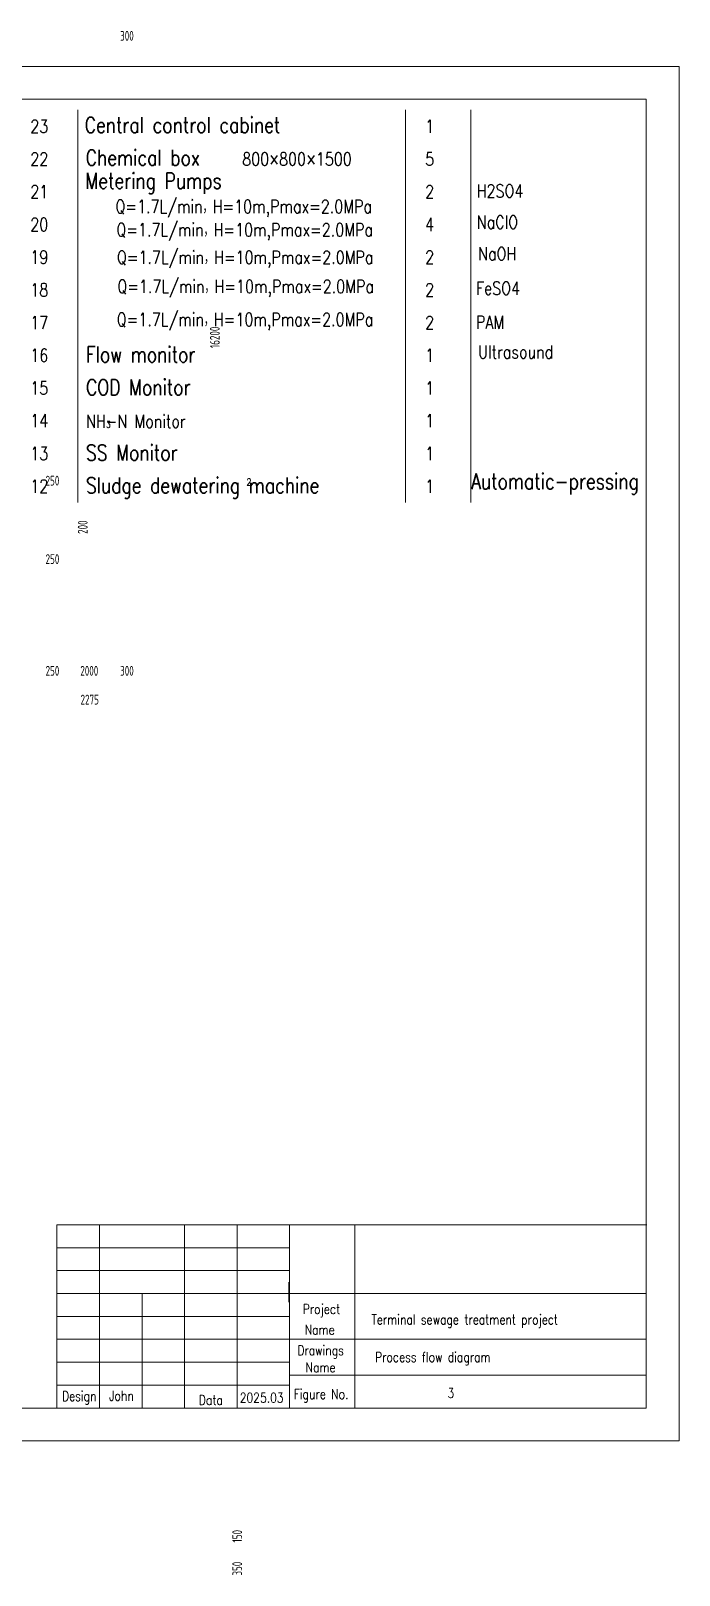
# Model space of a CAD drawing. Extents: x 838828 to 1489448, y 610351 to 848160.
# Drawn here: x 991610 to 1011404, y 703067 to 750264 of the extents above; entities that cross this region are included whole.
import ezdxf
from ezdxf.enums import TextEntityAlignment as Align

# ---------------------------------------------------------------- set-up
doc = ezdxf.new("R2010")
doc.units = 0
doc.header["$LTSCALE"] = 1000
doc.header["$MEASUREMENT"] = 0
doc.layers.get('0').update_dxf_attribs({"linetype": 'CONTINUOUS', "lineweight": 13})
doc.layers.add('HATCH', color=8, linetype='CONTINUOUS', lineweight=13)
doc.layers.add('标注', color=8, linetype='CONTINUOUS', lineweight=13)
doc.layers.add('TQ', color=7, linetype='CONTINUOUS')
doc.layers.add('我的标注', color=8, linetype='CONTINUOUS')
doc.styles.add('HZ', font='romans.shx', dxfattribs={"width": 0.7, "bigfont": 'gbcbig.shx'})
doc.styles.add('TSSD_DIMENSION', font='tssdeng.shx', dxfattribs={"width": 0.7, "bigfont": 'tssdchn.shx'})

msp = doc.modelspace()

# ---------------------------------------------------------------- linework, layer by layer
at = {"linetype": 'Continuous'}
for p, q in [((1011404, 749174), (952004, 749174)), ((1011404, 707174), (1011404, 749174)), ((1010404, 748174), (954504, 748174)), ((1010404, 708174), (1010404, 748174)), ((952004, 707174), (1011404, 707174))]:
    msp.add_line(p, q, dxfattribs=at)
for p, q in [((992404, 708174), (992404, 713774)), ((992404, 713774), (1010404, 713774)), ((992415, 713774), (1010415, 713774)), ((993704, 708174), (993704, 713774)), ((996304, 708174), (996304, 713774)), ((997904, 708174), (997904, 713774)), ((999504, 708174), (999504, 713774)), ((1001504, 708174), (1001504, 713774)), ((992404, 713074), (999504, 713074)), ((992404, 712374), (999504, 712374)), ((999486, 711407), (999486, 712020)), ((992404, 711674), (1010404, 711674)), ((995004, 708174), (995004, 711674)), ((999086, 711675), (999741, 711675)), ((992404, 710974), (999504, 710974)), ((992404, 710274), (999504, 710274)), ((999504, 710274), (1010404, 710274)), ((992404, 709574), (999504, 709574)), ((999504, 709174), (1010404, 709174)), ((992404, 708874), (999504, 708874)), ((954504, 708174), (1010404, 708174))]:
    msp.add_line(p, q)
at = {"layer": 'HATCH'}
for p, q in [((993045, 735855), (993045, 747855)), ((1003045, 735855), (1003045, 747855)), ((1005045, 735855), (1005045, 747855))]:
    msp.add_line(p, q, dxfattribs=at)
at = {"layer": 'HATCH', "ltscale": 0.001}
msp.add_line((1010404, 713774), (1010404, 708174), dxfattribs=at)

# ---------------------------------------------------------------- texts
at = {"style": 'HZ', "width": 0.8}
for s, p in [('Project', (1000481, 711048)), ('Name', (1000430, 710417)), ('Drawings', (1000456, 709787)), ('Name', (1000456, 709268)), ('Design', (993087, 708387)), ('John', (994376, 708398)), ('Data', (997106, 708267)), ('2025.03', (998658, 708339)), ('Figure No.', (1000473, 708448))]:
    msp.add_text(s, height=300, dxfattribs=at).set_placement(p, align=Align.CENTER)
for s, p in [('Terminal sewage treatment project', (1002007, 710729)), ('Process flow diagram', (1002121, 709579)), ('3', (1004333, 708483))]:
    msp.add_text(s, height=300, dxfattribs=at).set_placement(p)
at = {"layer": 'TQ', "style": 'HZ', "width": 0.8}
for s, height, p in [('Central control cabinet', 480, (993255, 747148)), ('23', 400, (991592, 747148)), ('1', 400, (1003650, 747148)), ('22', 400, (991592, 746148)), ('Chemical box', 480, (993285, 746148)), ('800×800×1500', 400, (998063, 746148)), ('5', 400, (1003650, 746148)), ('Metering Pumps', 480, (993274, 745441)), ('21', 400, (991592, 745148)), ('2', 400, (1003650, 745148)), ('H2SO4', 400, (1005224, 745173)), ('Q=1.7L/min，H=10m,Pmax=2.0MPa', 400, (994194, 744697)), ('20', 400, (991592, 744148)), ('Q=1.7L/min，H=10m,Pmax=2.0MPa', 400, (994223, 743986)), ('4', 400, (1003650, 744148)), ('NaClO', 400, (1005227, 744217)), ('19', 400, (991592, 743148)), ('Q=1.7L/min，H=10m,Pmax=2.0MPa', 400, (994237, 743144)), ('2', 400, (1003650, 743148)), ('NaOH', 400, (1005268, 743253)), ('18', 400, (991592, 742148)), ('Q=1.7L/min，H=10m,Pmax=2.0MPa', 400, (994252, 742254)), ('2', 400, (1003650, 742148)), ('FeSO4', 400, (1005204, 742199)), ('17', 400, (991592, 741148)), ('Q=1.7L/min，H=10m,Pmax=2.0MPa', 400, (994233, 741244)), ('2', 400, (1003650, 741148)), ('PAM', 400, (1005199, 741158)), ('16', 400, (991592, 740148)), ('Flow monitor', 480, (993293, 740133)), ('1', 400, (1003650, 740148)), ('Ultrasound', 400, (1005268, 740253)), ('COD Monitor', 480, (993293, 739133)), ('15', 400, (991592, 739148)), ('1', 400, (1003650, 739148)), ('14', 400, (991592, 738148)), ('NH-N Monitor', 400, (993293, 738133)), ('3', 200, (993907, 738133)), ('1', 400, (1003650, 738148)), ('13', 400, (991592, 737148)), ('SS Monitor', 480, (993293, 737133)), ('1', 400, (1003650, 737148)), ('Automatic-pressing', 480, (1005057, 736259)), ('12', 400, (991592, 736148)), ('Sludge dewatering machine', 480, (993293, 736133)), ('2', 221, (998193, 736366)), ('1', 400, (1003650, 736148))]:
    msp.add_text(s, height=height, dxfattribs=at).set_placement(p)
at = {"layer": '我的标注', "color": 7, "linetype": 'Continuous', "ltscale": 0.001, "char_height": 300, "attachment_point": 5, "style": 'TSSD_DIMENSION'}
for s, insert in [('\\A1;300', (994543, 750113)), ('\\A1;250', (992268, 730706)), ('\\A1;2000', (993393, 730706)), ('\\A1;300', (994543, 730706)), ('\\A1;2275', (993406, 729826))]:
    msp.add_mtext(s, dxfattribs=dict(at, insert=insert))
at = {"layer": '我的标注', "color": 7, "linetype": 'Continuous', "ltscale": 0.001, "insert": (997227, 740897), "char_height": 300, "attachment_point": 5, "rotation": 90, "style": 'TSSD_DIMENSION'}
msp.add_mtext('\\A1;16200', dxfattribs=at)
at = {"layer": '标注', "color": 7, "ltscale": 0.001, "char_height": 300, "attachment_point": 5, "style": 'TSSD_DIMENSION'}
for insert in [(992268, 736518), (992268, 734120)]:
    msp.add_mtext('\\A1;250', dxfattribs=dict(at, insert=insert))
at = {"layer": '标注', "color": 7, "ltscale": 0.001, "char_height": 300, "attachment_point": 5, "rotation": 90, "style": 'TSSD_DIMENSION'}
for s, insert in [('\\A1;200', (993193, 735097)), ('\\A1;150', (997910, 704256)), ('\\A1;350', (997910, 703265))]:
    msp.add_mtext(s, dxfattribs=dict(at, insert=insert))

doc.saveas('drawing.dxf')
